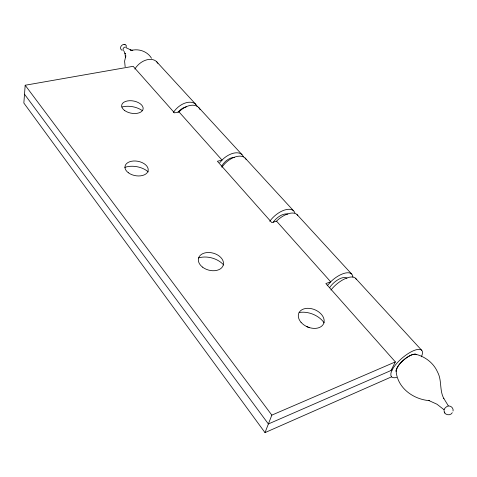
<?xml version="1.0" encoding="UTF-8"?>
<svg xmlns="http://www.w3.org/2000/svg" width="477" height="477" viewBox="0 0 477 477"><rect width="100%" height="100%" fill="white"/><g stroke="black" fill="none" stroke-linecap="round" stroke-linejoin="round"><path stroke-width="0.72" d="M200.03 109.561A15.89 10.22 -42.3 0 0 179.555 111.308L179.024 111.922L174.487 112.876L133.178 66.309L25.18 85.246L23.85 103.038L265.003 432.615L391.671 376.782M453.055 410.989C453.579 408.539 451.486 406.094 449.036 405.987M125.391 57.413L125.034 53.352L125.212 53.961L123.984 51.17M125.582 56.65L125.845 55.815L124.598 61.175L125.153 66.732M421.322 356.79A20.082 7.089 -40.9 0 0 412.832 351.006A20.082 7.089 -40.9 0 0 392.088 370.039L390.931 373.109L390.86 375.512L391.867 377.086A20.082 7.089 -40.9 0 0 396.715 377.438M265.003 432.615L271.836 415.127L395.361 361.906L325.857 283.541L330.71 281.824L276.571 221.179L271.807 222.604L217.399 161.262L222.043 160.111L179.024 111.922M391.033 370.498L395.361 361.906M327.21 285.717L331.372 281.132A18.764 8.336 -41.2 0 1 352.879 277.125M452.309 412.706C450.139 416.415 443.765 414.942 444.015 410.47M219.706 162.735L222.61 159.473A16.707 9.802 -41.9 0 1 243.419 156.826M276.571 221.179L277.185 220.517A17.738 9.141 -41.5 0 1 297.797 215.515M392.088 370.039L268.384 423.964L24.506 94.213M126.679 46.388C124.569 41.117 117.3 47.599 122.124 50.377M124.109 44.385L124.443 44.474M124.682 44.534L125.057 44.635M415.348 354.184C424.912 356.408 433.504 362.86 437.498 371.947C442.096 380.193 439.269 390.258 443.837 398.551L443.67 398.217L448.511 406.106A2.85 0.859 -40.7 0 0 445.697 407.465A2.85 0.859 -40.7 0 0 444.266 409.898L436.968 404.216L428.644 400.447L429.395 400.668C413.511 399.344 397.8 388.332 396.148 371.559A13.386 4.728 -40.9 0 1 404.281 359.449A13.386 4.728 -40.9 0 1 416.624 354.691M127.055 48.123L131.002 50.103L130.227 49.906L132.803 50.323L131.503 50.371C138.986 48.463 147.554 51.492 151.531 58.289M156.617 61.7L195.785 104.344M198.533 107.331L242.012 154.667M245.071 158L293.617 210.852M297.04 214.584L351.597 273.977M355.46 278.186L421.596 350.196M25.18 85.246L271.836 415.127M444.26 412.039L444.82 413.082M124.783 167.397A17.506 11.001 10.4 0 1 148.305 171.923M329.535 287.792A12.456 5.533 -41.2 0 1 338.724 279.278A12.456 5.533 -41.2 0 1 346.958 278.27M198.557 257.92A19.098 13.207 15.3 0 1 223.701 264.997M299.127 312.536A20.016 14.03 22.6 0 1 324.175 322.834M221.727 166.234A11.09 6.505 -41.9 0 1 234.499 157.332M121.903 107.021A16.188 9.367 10.3 0 1 142.39 110.682M396.196 371.523A13.332 4.704 -40.9 0 1 396.256 369.925L398.486 365.543A13.332 4.704 -40.9 0 1 408.425 356.534A13.332 4.704 -40.9 0 1 416.582 354.733M269.761 221.298A17.673 9.182 -41.6 0 1 284.352 210.113A17.673 9.182 -41.6 0 1 294.899 212.909M273.214 222.264A11.734 6.094 -41.6 0 1 287.834 214.125M134.86 69.058A15.097 10.536 -42.8 0 1 147.017 59.768A15.097 10.536 -42.8 0 1 157.875 63.352M178.028 112.22A10.512 6.797 -42.3 0 1 186.251 106.854M330.949 290.022A18.836 8.276 -41.2 0 1 345.753 278.401A18.836 8.276 -41.2 0 1 356.301 279.367M221.906 167.284A16.761 9.767 -41.9 0 1 235.334 156.879A16.761 9.767 -41.9 0 1 246.21 159.551M173.378 112.524A15.836 10.244 -42.3 0 1 186.537 102.627A15.836 10.244 -42.3 0 1 197.287 106.574M306.8 326.656A13.219 9.367 22.8 0 1 309.323 327.729M123.692 50.419A2.009 1.461 -43.1 0 1 123.937 47.605A2.009 1.461 -43.1 0 1 126.56 48.07M128.301 172.722A11.764 7.304 10.5 0 0 147.816 171.69A11.764 7.304 10.5 0 0 133.655 160.999A11.764 7.304 10.5 0 0 128.301 172.722M202.504 267.108A12.843 8.783 15.3 0 0 223.248 265.194A12.843 8.783 15.3 0 0 206.982 252.566A12.843 8.783 15.3 0 0 202.504 267.108M301.023 322.297A13.463 9.337 22.5 0 0 323.233 324.372A13.463 9.337 22.5 0 0 309.442 308.375A13.463 9.337 22.5 0 0 301.023 322.297M124.718 110.581A10.876 6.213 10.3 0 0 142.76 110.068A10.876 6.213 10.3 0 0 129.732 100.707A10.876 6.213 10.3 0 0 124.718 110.581"/></g></svg>
